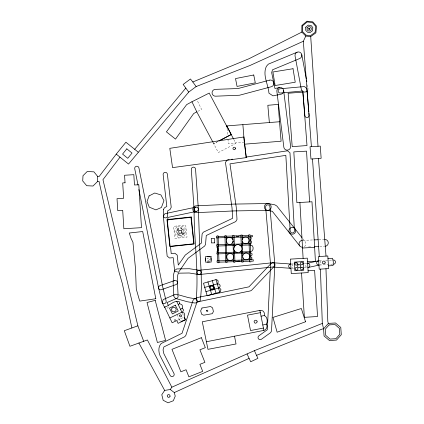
<?xml version="1.0" encoding="UTF-8"?>
<svg xmlns="http://www.w3.org/2000/svg" width="424" height="424" viewBox="0 0 424 424"><rect width="100%" height="100%" fill="white"/><g stroke="black" fill="none" stroke-linecap="round" stroke-linejoin="round"><path stroke-width="0.32" stroke-dasharray="2.12 1.59" d="M233.836 139.533L235.877 143.429L218.339 152.561L213.685 143.704L217.777 141.563M217.804 141.537L213.717 143.667L213.102 142.506M197.86 111.316L201.58 109.418L196.699 99.375M177.301 320.321L184.207 317.035M244.309 142.077L228.351 143.672L227.847 137.752M319.309 260.781L322.479 260.596M325.643 260.41L328.807 260.225M329.443 260.188L331.976 260.045M319.558 265.048L332.225 264.306M291.368 263.998L293.318 263.908M295.92 263.792L297.871 263.702M304.374 263.41L306.976 263.288M292.21 268.233L293.514 268.175M303.918 267.703L307.172 267.555M302.964 240.366L313.511 239.92M318.79 239.698L324.063 239.475M308.524 246.969L311.82 246.832M319.733 246.498L324.349 246.302M209.382 256.631L210.58 257.776M302.709 238.59L305.142 241.707A3.413 3.413 0 0 1 303.78 246.954M212.594 141.589L213.685 143.704M180.216 320.942L179.511 319.479L179.76 319.351L180.465 320.825M182.415 313.288L183.698 315.965M177.036 314.539L180.136 321.026M307.421 84.842L308.02 88.044A3.413 3.413 0 0 1 308.01 89.379M182.336 231.838L182.548 233.624M177.948 229.946L178.085 231.133M227.068 128.541L227.624 135.124M168.418 306.844A2.136 2.136 0 0 1 165.72 308.2M306.573 267.194A2.136 2.136 0 0 1 306.504 263.643M319.95 261.152A2.136 2.136 0 0 1 320.025 264.703M291.77 264.253A2.136 2.136 0 0 1 291.489 268.185M178.324 228.875L177.073 230.99L178.7 229.225L178.69 228.849L178.324 228.875M176.856 226.835L174.757 229.734L175.308 234.869L177.979 237.27L183.693 236.656L185.813 233.762L185.267 228.637L182.59 226.22L176.856 226.835M178.202 228.748L176.893 230.55L177.237 233.741L178.907 235.235L182.468 234.864L183.783 233.057L183.438 229.856L181.769 228.361L178.202 228.748M184.493 233.264L182.903 235.447L178.605 235.903L176.601 234.096L176.183 230.227L177.767 228.064L182.071 227.608L184.08 229.411L184.493 233.264M183.613 232.993L182.32 234.758L181.864 234.811L183.195 232.718L183.613 232.993M209.467 259.748L208.767 260.447L207.792 260.442L207.092 259.748L207.092 258.762L207.787 258.068L208.767 258.068L209.467 258.757L209.467 259.748M179.357 234.689L177.312 233.38L178.976 235.103L179.389 235.06L179.357 234.689M181.493 228.902L181.223 228.578L183.295 229.967L183.332 230.412L181.493 228.902M176.31 226.04L173.554 226.342L174.874 238.426L187.016 237.106L185.696 225.017L176.31 226.04"/><path stroke-width="0.64" d="M301.824 32.107L301.861 25.488L306.944 21.2L312.827 21.873L316.521 26.156L315.88 32.86L310.718 36.575L305.799 36.051L301.824 32.107L248.962 58.751L192.814 81.98L190.461 78.991L183.152 84.429L188.728 92.093L128.53 164.051L116.245 154.119L125.902 142.21L138.192 152.137M97.515 181.557L97.716 176.501L93.932 171.853L87.217 171.513L82.998 175.706L82.717 180.963L86.708 185.707L93.004 186.025L97.515 181.557L99.062 181.408L118.407 269.887L122.313 283.513L131.885 327.98L124.285 330.715L129.93 346.281L147.393 339.963L171.847 387.186L170.263 389.497L164.655 390.425L161.793 394.723L163.171 400.283L168.047 402.8L173.31 400.765L175.244 396.127L174.296 392.576L170.263 389.497M180.507 309.297L182.092 308.481L183.189 309.26L183.47 310.135L182.903 311.513L181.907 312.218L178.213 304.496L179.712 303.727L179.389 301.756C174.216 299.657 169.515 305.969 164.607 307.024L172.139 322.775L176.792 320.565L178.122 323.353L185.542 319.818L184.207 317.035L184.758 314.306L183.952 312.901L181.907 312.218L169.839 317.968M206.234 341.781L263.876 330.397C265.885 329.787 267.162 327.9 267.014 325.807L266.383 324.153L267.109 322.145L267.2 320.136L266.532 317.438L264.422 315.488L264.369 313.002L263.315 311.221L261.709 310.474L259.907 310.394L202.274 321.79L207.967 349.334L236.025 343.959L234.509 336.195M311.412 146.64L310.034 146.72L310.972 159.042L321.143 158.285L320.284 146.132L311.412 146.64L303.33 41.25L305.799 36.051M182.092 308.481L182.596 307.548L182.543 306.107L181.822 304.644L179.712 303.727M227.243 159.959L225.451 162.376L232.008 207.723L232.649 218.296L203.292 232.204L202.116 233.937L201.358 243.132L185.235 255.11L178.297 265.079L177.206 255.126L174.9 253.234L171.195 253.552L170.506 246.333M120.008 157.166L102.958 179.681L137.864 325.812L131.885 327.98M116.245 154.119L99.052 176.601L97.716 176.501M134.678 149.312L185.792 88.118M320.422 269.123L319.219 269.203L318.376 256.594L327.8 255.974L328.648 268.572L320.422 269.123L322.309 323.411L323.586 328.833L324.063 335.978L329.49 340.562L336.539 340.069L341.283 334.727L340.774 327.461L335.49 322.993L328.367 323.401L323.586 328.833L322.187 329.056L256.536 355.37L254.4 350.659L171.847 387.186M242.305 239.677L242.146 235.029L240.912 235.071L240.938 235.765L239.147 235.829L238.59 236.433L236.703 236.481L236.073 235.924L234.059 235.972L234.032 235.293L232.787 235.341L232.935 239.963M209.541 287.175L211.179 285.442L213.5 285.977L214.189 288.262L212.562 289.99L210.235 289.454M204.675 287.408L217.268 283.852L218.016 283.089L218.127 280.921L217.464 280.158L215.959 279.612L203.494 283.253L207.209 295.798L219.68 292.152L220.554 291.452L220.925 289.486L219.648 288.103L218.508 288.076L205.905 291.627M234.536 250.467L234.907 261.672L239.359 260.977L239.989 261.502L241.775 261.47L241.797 262.101L243.032 262.069L242.883 257.474M188.728 92.093L196.142 86.56L250.165 65.413L303.33 41.25M219.68 292.152L218.508 288.076L219.526 287.424L220.098 286.364L220.051 285.267L219.314 284.197L217.268 283.852L215.959 279.612M191.945 101.76L186.671 104.601L166.42 131.859L175.515 139.104L193.71 113.526L196.794 111.862L191.945 101.76L209.207 93.084L233.544 138.982M218.943 140.953L231.213 134.53L226.845 125.912L279.511 121.746L278.229 104.405L267.836 105.29L269.367 122.568M218.97 140.927L231.228 134.53M250.711 256.801L251.724 257.363L251.978 258.142L251.384 259.557L250.807 259.801L250.187 239.873L251.003 239.295L251.22 237.901A1.648 1.648 0 0 0 250.091 236.793L216.346 237.891L216.314 236.534L216.998 236.523L217.003 235.85L218.1 235.808L218.991 262.71L217.793 262.758L217.793 262.196L217.062 262.223L217.024 260.877L253.218 259.711L253.271 261.12L250.849 261.179L250.891 261.846L249.688 261.878L249.519 256.605M185.097 319.823L185.346 319.712L184.17 317.258M184.997 319.887L180.894 321.524M174.296 392.576L249.079 358.37L250.695 361.767L257.914 358.344L256.536 355.37M297.118 52.205L268.339 64.146L266.362 66.367C262.302 75.154 268.291 84.286 268.954 93.195L272.971 95.85L280.932 94.255A3.413 3.413 0 0 0 283.624 90.317A3.413 3.413 0 0 0 279.75 87.53A3.413 3.413 0 0 0 276.867 91.33L283.82 147.144A3.419 3.419 0 0 0 287.631 150.112A3.419 3.419 0 0 0 290.599 146.296L283.645 90.487M250.208 240.662L251.321 241.076L251.665 242.136L251.384 243.138L250.303 243.699L216.553 244.802L216.584 246.053L217.284 246.031L216.871 247.378L217.888 247.992L218 250.701L216.982 251.39L217.47 251.92L217.496 252.752L216.791 252.789L216.823 253.897L250.589 252.799L251.872 253.488L252.1 254.326L251.925 255.094L250.69 255.932M254.4 350.659L322.309 323.411M137.864 325.812L143.715 341.315M263.876 330.397L262.8 325.007L266.383 324.153M307.268 263.309L318.339 260.866M308.184 267.48L319.261 265.037M195.793 207.151L165.01 213.664L163.325 215.954L167.146 256.064L169.452 257.988L173.188 257.665L174.688 271.286L178.573 272.256L188.086 258.306L204.644 246.031L205.529 244.468L206.271 235.49L235.765 221.561L237 219.494L236.248 207.198L229.978 163.86L285.84 155.364L290.186 230.942A2.136 2.136 0 0 0 292.438 232.951A2.136 2.136 0 0 0 294.447 230.698L289.968 152.778L287.514 150.79L246.037 157.103M196.678 211.327L167.756 217.448L168.005 220.072M261.052 316.182L264.422 315.488M279.586 87.556L274.959 88.483L271.678 72.642L272.484 69.822L299.731 58.517A3.413 3.413 0 0 0 301.665 54.272A3.413 3.413 0 0 0 297.563 52.057A3.413 3.413 0 0 0 295.067 55.989L301.31 89.3A3.413 3.413 0 0 0 307.209 90.953M263.41 328.059L250.515 330.556L247.51 315.154L260.357 312.674L262.8 325.007M227.889 159.859L229.188 159.662M231.128 159.366L232.426 159.17M244.309 142.077L243.89 136.973L246.259 157.622L172.547 167.628L169.796 148.336L243.89 136.973L242.883 124.736M199.269 274.529L272.939 267.003A2.136 2.136 0 0 0 274.847 264.661L269.903 206.774A2.136 2.136 0 0 0 267.592 204.829A2.136 2.136 0 0 0 265.647 207.14L270.581 264.915L267.306 329.766L258.916 335.797A2.136 2.136 0 0 0 258.428 338.776A2.136 2.136 0 0 0 261.407 339.264L270.634 332.633L271.519 331.006L274.847 264.698A2.136 2.136 0 0 0 272.505 262.758L198.835 270.279A2.136 2.136 0 0 0 197.218 273.496A2.136 2.136 0 0 0 200.817 273.602A2.136 2.136 0 0 0 199.391 270.295L189.358 268.721L176.776 268.922L174.778 270.39L173.474 274.641L173.146 282.718L173.877 296.471L175.435 298.416L187.509 301.787L194.764 303.006A2.136 2.136 0 0 0 197.224 301.252A2.136 2.136 0 0 0 195.469 298.798L188.548 297.643L178.059 294.712L177.418 282.591L177.73 275.112L178.366 273.167L189.237 272.992L198.713 274.514M328.526 265.896L333.036 265.535L333.365 262.101L332.469 258.264L327.953 258.613M308.068 270.809L314.613 270.395L317.555 316.5L304.374 317.348L301.538 273.003L291.272 273.56L290.345 259.117L307.336 258.152L308.179 272.579L301.538 273.003M309.584 201.914L296.874 202.672L293.821 151.893L306.536 151.145L309.584 201.914L311.979 201.771L315.414 261.237L307.527 261.672M299.916 202.487L302.545 248.013L314.656 247.356M314.173 239.894L318.127 239.724M314.46 246.72L318.413 246.551M236.804 261.613L239.989 261.502M236.073 235.924L239.147 235.829M242.178 235.723L248.83 235.511L248.962 239.47M217.284 246.031L235.802 245.438M239.767 245.311L250.346 244.971C254.082 244.818 254.087 251.432 250.558 251.676L239.979 252.02M217.496 252.752L236.672 252.126M218.964 262.17L225.801 261.952L225.822 262.551L227.01 262.504L226.326 241.489M226.999 261.921L233.656 261.709L232.983 241.282M243.016 261.428L249.667 261.221M218.127 236.465L224.964 236.253L224.948 235.585L226.135 235.553L226.284 240.169M226.151 236.216L232.808 236.009M207.166 256.69L209.382 256.631M207.304 262.016L209.514 261.952M237.207 252.709L238.802 252.678A4.092 4.092 0 0 0 241.94 249.354L241.892 247.791L241.161 246.238L240.085 245.242M267.719 203.541L233.974 204.092L196.079 205.831A3.413 3.413 0 0 0 192.825 209.398A3.413 3.413 0 0 0 196.392 212.652L234.239 210.919L267.83 210.373A3.413 3.413 0 0 0 270.819 205.402A3.413 3.413 0 0 0 265.042 204.909A3.413 3.413 0 0 0 267.141 210.315L272.303 211.29L299.757 245.909M290.965 264.03L272.871 262.753L271.175 263.41L248.946 286.847L197.939 297.425L194.282 298.936L193.095 300.224L182.039 333.291L161.152 343.519C158.21 346.715 158.417 351.576 159.928 355.392L170.162 375.431A2.136 2.136 0 0 0 173.034 376.364A2.136 2.136 0 0 0 173.967 373.491L163.86 353.701L163.049 349.906L163.887 346.933L184.721 336.73L185.807 335.49L196.837 302.492L199.015 301.565L250.473 290.891L251.586 290.27L273.575 267.083L290.663 268.291M268.413 203.6L274.816 204.813L276.846 206.032L301.899 237.551M192.814 81.98L196.142 86.56M138.887 342.984L164.655 390.425M196.794 111.862L212.795 141.929M168.302 305.216L166.982 302.582L176.856 298.316A2.136 2.136 0 0 0 177.969 295.512A2.136 2.136 0 0 0 175.16 294.399L163.214 299.561L162.154 302.476L164.486 307.13A2.136 2.136 0 0 0 164.994 307.787M176.676 301.273L178.213 304.496M247.086 353.992L249.079 358.37M328.367 323.401L327.816 321.652L325.971 268.747M207.94 281.934L211.751 294.489M212.244 280.64L216.017 293.244M217.268 283.852L218.508 288.076M137.986 184.997L134.747 168.784A2.136 2.136 0 0 1 136.422 166.272A2.136 2.136 0 0 1 138.934 167.946L162.763 287.223L166.134 301.014A2.136 2.136 0 0 1 164.565 303.595A2.136 2.136 0 0 1 161.984 302.026L158.587 288.103L138.892 189.533M259.907 310.394L260.357 312.674M301.782 54.733L306.34 79.076M306.584 80.359L306.822 81.636M244.457 143.127L244.611 144.181L281.107 141.224L279.511 121.746M244.468 143.37L246.259 157.622M326.024 256.096L318.456 158.491M308.858 111.978L306.791 88.483L304.469 86.549L280.063 88.78A2.136 2.136 0 0 0 278.133 91.102A2.136 2.136 0 0 0 280.455 93.031L302.725 90.996L304.888 115.614A2.136 2.136 0 0 0 307.204 117.554A2.136 2.136 0 0 0 309.144 115.238L308.969 113.282M226.845 125.912L226.957 127.227M198.368 209.09L195.554 169.139A2.136 2.136 0 0 0 193.275 167.157A2.136 2.136 0 0 0 191.293 169.436L194.107 209.392M312.493 158.921L319.309 256.536M310.718 36.575L318.011 146.269M302.545 248.013L303.112 258.386M248.83 235.511L248.803 234.811L250.012 234.779L250.049 235.474L252.397 235.399L252.439 236.703L250.091 236.793L250.187 239.873M198.368 209.165L199.794 248.305L201.188 272.372L201.4 287.928L200.499 299.683A2.136 2.136 0 0 1 198.209 301.644A2.136 2.136 0 0 1 196.243 299.349C198.851 269.373 193.847 239.337 194.102 209.318M249.005 240.784L249.476 255.285M242.369 241.654L242.841 256.154M240.938 235.765L241.304 246.969M241.41 250.266L241.775 261.47M234.059 235.972L234.43 247.171M224.964 236.253L225.801 261.952M217.316 246.683L217.47 251.92M234.907 261.672L234.923 262.281L233.677 262.339L233.656 261.709M217.035 237.875L217.252 244.781M217.538 253.875L217.756 260.855M205.645 258.29L205.698 260.49M210.982 258.158L211.035 260.357M318.928 265.079A2.136 2.136 0 0 1 316.67 262.827A2.136 2.136 0 0 1 319.177 260.85M333.243 259.97A2.136 2.136 0 0 1 335.495 261.974A2.136 2.136 0 0 1 333.492 264.232M290.912 268.291A2.136 2.136 0 0 1 288.68 266.256A2.136 2.136 0 0 1 290.721 264.025M307.628 263.262A2.136 2.136 0 0 1 309.859 265.297A2.136 2.136 0 0 1 307.824 267.528M302.593 247.219A3.413 3.413 0 0 1 299.037 243.948A3.413 3.413 0 0 1 302.307 240.392M324.72 239.449A3.413 3.413 0 0 1 328.277 242.719A3.413 3.413 0 0 1 325.007 246.275M237.207 252.709A4.023 4.023 0 0 1 233.916 249.588L233.889 247.923L234.446 246.519L235.506 245.385A4.092 4.092 0 0 1 240.085 245.226M305.746 27.21L305.731 30.396L307.644 32.298L310.008 32.547L312.504 30.767L312.811 27.539L311.031 25.456L308.2 25.143L305.746 27.21M307.109 27.862L307.103 29.759L308.237 30.888L309.642 31.037L311.121 29.977L311.311 28.058L310.246 26.818L308.566 26.638L307.109 27.862M302.641 25.753L302.614 31.646L306.144 35.166L310.522 35.627L315.117 32.325L315.689 26.352L312.403 22.53L307.167 21.937L302.641 25.753M163.394 209.647L163.314 215.726A2.136 2.136 0 0 0 165.424 217.888A2.136 2.136 0 0 0 167.586 215.779L167.644 210.887L170.204 209.35L171.222 207.272L167.385 174.2A2.136 2.136 0 0 0 165.016 172.324A2.136 2.136 0 0 0 163.145 174.693L166.823 206.398L164.427 207.845L163.394 209.647M309.085 28.779L309.34 28.912L309.085 28.779M309.865 28.79L309.361 29.5L308.571 29.118L308.815 28.281L309.266 28.169L309.865 28.79M172.012 307.994L171.45 309.732L172.266 311.359L174.01 311.931L175.647 311.115L176.22 309.377L175.393 307.75L173.649 307.177L172.012 307.994M206.642 310.363L206.663 311.269L207.559 311.407L207.866 311.031L207.532 310.188L206.642 310.363M149.089 195.899L147.033 201.538L149.285 207.172L155.921 209.869L161.412 207.484L163.945 200.706L160.929 194.939L154.765 193.005L149.089 195.899M213.426 287.901C211.449 292.279 208.11 284.774 212.684 286.248A1.585 1.585 0 0 1 213.426 287.901M257.151 321.901L255.953 323.152A1.479 1.479 0 0 1 254.342 322.5C252.831 320.115 257.532 319.097 257.151 321.901M179.845 315.149L179.569 315.885L179.903 316.606L180.64 316.876L181.361 316.553L181.636 315.816L181.302 315.101L180.566 314.82L179.845 315.149M235.569 148.713L234.567 149.762L233.211 149.211A1.24 1.24 0 0 1 233.2 147.801C233.878 146.63 235.845 147.388 235.569 148.713M249.153 240.949C248.549 245.517 241.203 244.266 242.136 239.761C242.841 235.357 249.948 236.539 249.153 240.949M249.683 257.034C249.169 260.755 243.424 260.903 242.692 257.236A3.572 3.572 0 0 1 243.169 254.548A3.546 3.546 0 0 1 246.715 252.953C248.612 253.292 249.953 255.131 249.683 257.034M233.126 241.548C228.457 251.315 221.206 234.748 231.546 237.954A3.525 3.525 0 0 1 233.126 241.548M175.25 320.014L174.958 320.311L174.662 320.014L174.953 319.723L175.25 320.014M201.999 308.01L200.653 310.787L201.617 314.279L203.69 315.202L212.27 313.686L213.399 311.587L212.609 307.919L210.617 306.515L201.999 308.01M170.061 396.239L169.452 397.15L168.37 397.373L167.459 396.763L167.236 395.682L167.846 394.776L168.927 394.564L169.839 395.168L170.061 396.239M295.878 267.586L295.21 268.429L295.337 269.489L296.169 270.146L297.235 270.035L297.902 269.203L297.775 268.138L296.943 267.48L295.878 267.586M126.824 148.845L122.568 154.082L127.767 158.29L132.023 153.064L126.824 148.845M302.985 263.908L302.307 264.714L301.241 264.82L300.42 264.131L300.33 263.06L301.008 262.255L302.068 262.149L302.89 262.838L302.985 263.908M297.547 264.263L296.858 265.074L295.788 265.154L294.971 264.459L294.892 263.389L295.586 262.594L296.652 262.504L297.463 263.198L297.547 264.263M325.171 262.928L324.44 263.781L323.321 263.861L322.468 263.134L322.388 262.011L323.125 261.163L324.243 261.083L325.091 261.82L325.171 262.928M301.188 267.284L300.484 268.101L300.558 269.15L301.363 269.855L302.429 269.781L303.134 268.986L303.059 267.915L302.248 267.21L301.188 267.284M298.406 264.735L297.584 265.673L297.675 266.913L298.613 267.74L299.863 267.634L300.69 266.701L300.6 265.461L299.651 264.656L298.406 264.735M329.093 324.901L325.203 329.331L325.595 335.199L330.031 339.089L335.919 338.691L339.81 334.266L339.423 328.388L334.981 324.508L329.093 324.901M228.054 254.119L227.142 255.126A3.535 3.535 0 0 0 227.243 259.016C228.366 260.59 230.656 260.977 232.241 259.875A3.562 3.562 0 0 0 233.629 256.181C233.057 253.791 230.041 252.667 228.054 254.119M175.313 305.185L169.473 308.105L172.393 313.93L178.234 311.004L175.313 305.185M201.374 337.69L171.964 349.323L180.884 371.8L186.062 369.749L188.887 376.851L202.704 371.382L199.895 364.327L204.898 362.345L199.911 349.805L205.327 347.659L201.374 337.69M305.54 321.768L277.132 332.22L272.955 317.396L301.342 308.497L305.54 321.768M174.577 280.587L159.975 285.67A2.136 2.136 0 0 0 158.661 288.389A2.136 2.136 0 0 0 161.38 289.703L175.981 284.621A2.136 2.136 0 0 0 177.296 281.902A2.136 2.136 0 0 0 174.577 280.587M269.553 80.147L238.076 88.537L215.35 89.358A3.419 3.419 0 0 0 212.064 92.898A3.419 3.419 0 0 0 215.599 96.19L239.465 95.236L271.312 86.745A3.419 3.419 0 0 0 273.734 82.563A3.419 3.419 0 0 0 269.553 80.141M155.216 300.367L147.022 302.487L157.394 342.502L165.599 340.393L155.216 300.367M253.748 74.995L235.511 78.567L237.048 86.411L255.29 82.85L253.748 74.995M293.032 68.72L272.908 72.001L275.123 85.521L295.242 82.235L293.032 68.72M155.804 298.74L139.713 301.104L136.295 289.152L135.452 268.085L132.935 242.231L131.143 238.638L129.272 233.014L142.692 231.541L155.804 298.74M181.79 233.041L179.023 233.364L178.679 230.555L181.456 230.232L181.79 233.041M191.224 216.971L166.966 219.563L169.87 246.588L194.128 244.007L191.224 216.971M190.975 217.348L167.252 219.886L170.088 246.318L193.81 243.779L190.975 217.348M302.932 92.119L288.14 93.243L292.21 146.656L307.002 145.543L302.932 92.119M125.038 182.786L122.7 182.94L123.654 198.257L117.024 198.671L117.771 210.664L122.706 210.357L123.85 228.753L141.483 227.656L138.807 184.732L134.472 185.002L133.825 174.677L124.571 175.255L125.038 182.786M303.218 261.56L294.272 262.149L294.839 270.777L303.775 270.21L303.218 261.56M211.057 256.499L205.476 256.631L205.614 262.175L211.194 262.053L211.057 256.499M214.533 242.873L211.353 242.92L211.285 238.352L214.459 238.315L214.533 242.873M194.849 210.861A2.136 2.136 0 0 0 198.337 209.631A2.136 2.136 0 0 0 195.528 207.23A2.136 2.136 0 0 0 194.849 210.861M290.292 233.571A3.413 3.413 0 0 0 295.708 231.197A3.413 3.413 0 0 0 290.944 227.688A3.413 3.413 0 0 0 290.292 233.571"/></g></svg>
